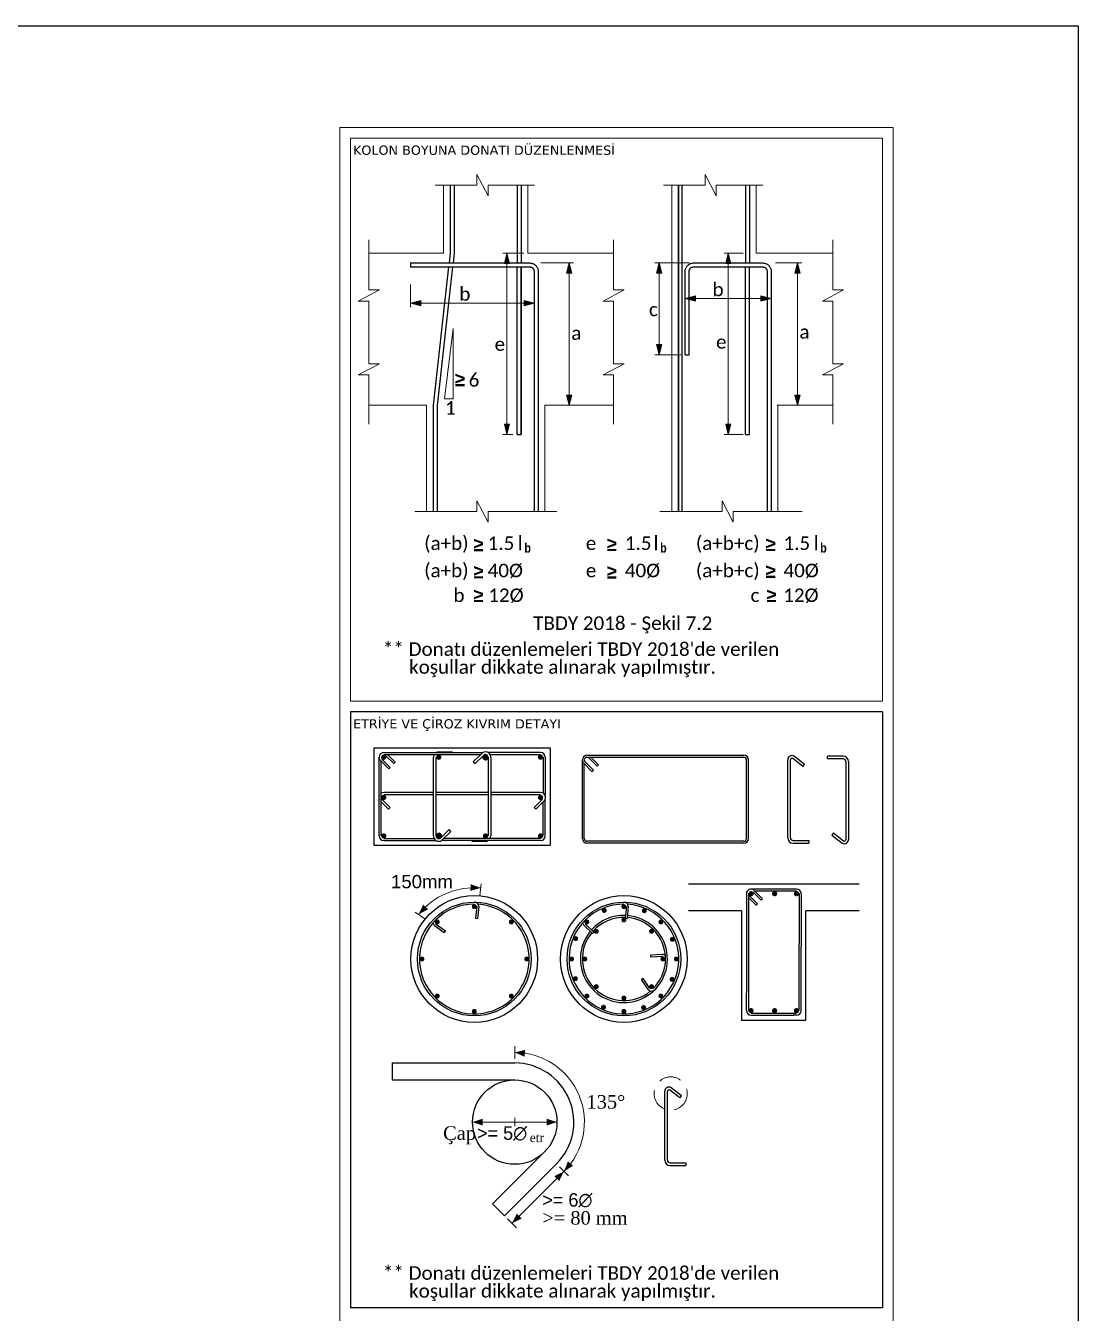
# Model space of a CAD drawing. Header units: millimetres. Extents: x 2232 to 85269, y -3593 to 5869.
# Drawn here: x 84676 to 85269, y 181 to 907 of the extents above; entities that cross this region are included whole.
import ezdxf

# ---------------------------------------------------------------- set-up
doc = ezdxf.new("R2010")
doc.units = ezdxf.units.MM
doc.linetypes.add('HIDDEN2', pattern=[18.75, 12.5, -6.25])
doc.layers.add('Kolon', color=7, linetype='Continuous')
doc.layers.add('Standart', color=7, linetype='Continuous')
doc.styles.add('abadi mt condensed lightbold_1_18', font='', dxfattribs={"height": 0.2})
doc.styles.add('arial_1_18', font='arial.ttf', dxfattribs={"height": 0.2})
doc.styles.add('calibri_1_18', font='calibri.ttf', dxfattribs={"height": 0.2})
doc.styles.add('mistral_1_18', font='MISTRAL.TTF', dxfattribs={"height": 0.2})
doc.styles.add('symbol_1_18', font='symbol.ttf', dxfattribs={"height": 0.2})
doc.styles.add('symbolbold_1_18', font='', dxfattribs={"height": 0.2})
doc.styles.add('times new roman_1_18', font='times.ttf', dxfattribs={"height": 0.2})
doc.styles.add('verdana_1_18', font='verdana.ttf', dxfattribs={"height": 0.2})
doc.styles.get('abadi mt condensed lightbold_1_18').set_extended_font_data('Abadi MT Condensed Light', bold=True)
doc.styles.get('symbolbold_1_18').set_extended_font_data('Symbol', bold=True)

msp = doc.modelspace()

# ---------------------------------------------------------------- hatches: boundary and pattern name
at = {"layer": 'Standart', "linetype": 'Continuous', "lineweight": 5}
for points in [[(84947.08, 778.31), (84945.59, 772.55), (84948.57, 772.55)], [(85071.9, 778.31), (85070.42, 772.55), (85073.39, 772.55)], [(84982.21, 772.84), (84980.72, 767.09), (84983.7, 767.09)], [(85032.89, 772.84), (85031.4, 767.09), (85034.38, 767.09)], [(85110.9, 772.84), (85109.41, 767.09), (85112.39, 767.09)], [(84892.73, 750.23), (84898.48, 751.72), (84898.48, 748.74)], [(84962.62, 750.23), (84956.86, 751.72), (84956.86, 748.74)], [(85047.55, 752.75), (85053.31, 754.24), (85053.31, 751.26)], [(85096.06, 752.75), (85090.31, 754.24), (85090.31, 751.26)], [(85032.89, 721.09), (85031.4, 726.84), (85034.38, 726.84)], [(84982.21, 692.59), (84980.72, 698.35), (84983.7, 698.35)], [(85110.9, 692.59), (85109.41, 698.35), (85112.39, 698.35)], [(84947.08, 676.22), (84945.59, 681.98), (84948.57, 681.98)], [(85071.9, 676.22), (85070.42, 681.98), (85073.39, 681.98)], [(84926.6, 422.61), (84926.77, 418.9), (84926.44, 418.8)], [(84926.6, 422.61), (84932.23, 420.47), (84926.77, 418.9)], [(84902.59, 408.45), (84897.29, 405.59), (84899.67, 410.75)], [(84902.59, 408.45), (84899.67, 410.75), (84899.81, 411.06)], [(84956.97, 325.34), (84951.44, 327.74), (84956.97, 329.06)], [(84956.97, 325.34), (84956.97, 329.06), (84957.3, 329.14)], [(84933.35, 286.55), (84927.63, 288.45), (84933.35, 290.35)], [(84969.54, 286.55), (84969.54, 290.35), (84975.25, 288.45)], [(84981.44, 262.03), (84979.22, 260.67), (84981.44, 266.27)], [(84981.44, 262.03), (84981.44, 266.27), (84984.35, 263.82)], [(84976.53, 255.28), (84973.83, 257.98), (84976.53, 259.32)], [(84976.53, 255.28), (84976.53, 259.32), (84979.22, 260.67)], [(84952.62, 232.72), (84949.93, 231.38), (84952.62, 236.76)], [(84952.62, 232.72), (84952.62, 236.76), (84955.32, 234.07)]]:
    msp.add_hatch(color=1, dxfattribs=at).paths.add_polyline_path(points)
at = {"layer": 'Standart', "linetype": 'Continuous', "lineweight": -3}
h = msp.add_hatch(color=159, dxfattribs=at)
edge = h.paths.add_edge_path(flags=0)
edge.add_arc((84877.56, 494.18), 1.49, 0, 360)
h = msp.add_hatch(color=159, dxfattribs=at)
edge = h.paths.add_edge_path(flags=0)
edge.add_arc((84908.66, 494.18), 1.49, 0, 360)
h = msp.add_hatch(color=159, dxfattribs=at)
edge = h.paths.add_edge_path(flags=0)
edge.add_arc((84934.91, 494.18), 1.49, 0, 360)
h = msp.add_hatch(color=159, dxfattribs=at)
edge = h.paths.add_edge_path(flags=0)
edge.add_arc((84966.02, 494.18), 1.49, 0, 360)
h = msp.add_hatch(color=159, dxfattribs=at)
edge = h.paths.add_edge_path(flags=0)
edge.add_arc((84877.56, 471.49), 1.49, 0, 360)
h = msp.add_hatch(color=159, dxfattribs=at)
edge = h.paths.add_edge_path(flags=0)
edge.add_arc((84966.02, 471.49), 1.49, 0, 360)
h = msp.add_hatch(color=159, dxfattribs=at)
edge = h.paths.add_edge_path(flags=0)
edge.add_arc((84877.56, 449.78), 1.49, 0, 360)
h = msp.add_hatch(color=159, dxfattribs=at)
edge = h.paths.add_edge_path(flags=0)
edge.add_arc((84908.66, 449.78), 1.49, 0, 360)
h = msp.add_hatch(color=159, dxfattribs=at)
edge = h.paths.add_edge_path(flags=0)
edge.add_arc((84934.91, 449.78), 1.49, 0, 360)
h = msp.add_hatch(color=159, dxfattribs=at)
edge = h.paths.add_edge_path(flags=0)
edge.add_arc((84966.02, 449.78), 1.49, 0, 360)
h = msp.add_hatch(color=159, dxfattribs=at)
edge = h.paths.add_edge_path(flags=0)
edge.add_arc((85084.69, 417.25), 1.49, 0, 360)
h = msp.add_hatch(color=159, dxfattribs=at)
edge = h.paths.add_edge_path(flags=0)
edge.add_arc((85098.01, 417.25), 1.49, 0, 360)
h = msp.add_hatch(color=159, dxfattribs=at)
edge = h.paths.add_edge_path(flags=0)
edge.add_arc((85110.34, 417.25), 1.49, 0, 360)
h = msp.add_hatch(color=159, dxfattribs=at)
edge = h.paths.add_edge_path(flags=0)
edge.add_arc((84928.65, 409.94), 1.41, 0, 360)
h = msp.add_hatch(color=159, dxfattribs=at)
edge = h.paths.add_edge_path(flags=0)
edge.add_arc((85001.91, 407.78), 1.41, 0, 360)
h = msp.add_hatch(color=159, dxfattribs=at)
edge = h.paths.add_edge_path(flags=0)
edge.add_arc((85013.01, 409.94), 1.41, 0, 360)
h = msp.add_hatch(color=159, dxfattribs=at)
edge = h.paths.add_edge_path(flags=0)
edge.add_arc((85024.51, 407.61), 1.41, 0, 360)
h = msp.add_hatch(color=159, dxfattribs=at)
edge = h.paths.add_edge_path(flags=0)
edge.add_arc((84907.77, 401.29), 1.41, 0, 360)
h = msp.add_hatch(color=159, dxfattribs=at)
edge = h.paths.add_edge_path(flags=0)
edge.add_arc((84949.54, 401.29), 1.41, 0, 360)
h = msp.add_hatch(color=159, dxfattribs=at)
edge = h.paths.add_edge_path(flags=0)
edge.add_arc((84992.13, 401.29), 1.41, 0, 360)
h = msp.add_hatch(color=159, dxfattribs=at)
edge = h.paths.add_edge_path(flags=0)
edge.add_arc((85013.01, 402.44), 1.41, 0, 360)
h = msp.add_hatch(color=159, dxfattribs=at)
edge = h.paths.add_edge_path(flags=0)
edge.add_arc((85033.89, 401.29), 1.41, 0, 360)
h = msp.add_hatch(color=159, dxfattribs=at)
edge = h.paths.add_edge_path(flags=0)
edge.add_arc((84985.81, 391.91), 1.41, 0, 360)
h = msp.add_hatch(color=159, dxfattribs=at)
edge = h.paths.add_edge_path(flags=0)
edge.add_arc((84997.43, 395.99), 1.41, 0, 360)
h = msp.add_hatch(color=159, dxfattribs=at)
edge = h.paths.add_edge_path(flags=0)
edge.add_arc((85028.58, 395.99), 1.41, 0, 360)
h = msp.add_hatch(color=159, dxfattribs=at)
edge = h.paths.add_edge_path(flags=0)
edge.add_arc((85040.37, 391.51), 1.41, 0, 360)
h = msp.add_hatch(color=159, dxfattribs=at)
edge = h.paths.add_edge_path(flags=0)
edge.add_arc((84899.12, 380.41), 1.41, 0, 360)
h = msp.add_hatch(color=159, dxfattribs=at)
edge = h.paths.add_edge_path(flags=0)
edge.add_arc((84958.19, 380.41), 1.41, 0, 360)
h = msp.add_hatch(color=159, dxfattribs=at)
edge = h.paths.add_edge_path(flags=0)
edge.add_arc((84983.48, 380.41), 1.41, 0, 360)
h = msp.add_hatch(color=159, dxfattribs=at)
edge = h.paths.add_edge_path(flags=0)
edge.add_arc((84990.98, 380.41), 1.41, 0, 360)
h = msp.add_hatch(color=159, dxfattribs=at)
edge = h.paths.add_edge_path(flags=0)
edge.add_arc((85035.04, 380.41), 1.41, 0, 360)
h = msp.add_hatch(color=159, dxfattribs=at)
edge = h.paths.add_edge_path(flags=0)
edge.add_arc((85042.54, 380.41), 1.41, 0, 360)
h = msp.add_hatch(color=159, dxfattribs=at)
edge = h.paths.add_edge_path(flags=0)
edge.add_arc((84985.64, 369.31), 1.41, 0, 360)
h = msp.add_hatch(color=159, dxfattribs=at)
edge = h.paths.add_edge_path(flags=0)
edge.add_arc((85040.21, 368.91), 1.41, 0, 360)
h = msp.add_hatch(color=159, dxfattribs=at)
edge = h.paths.add_edge_path(flags=0)
edge.add_arc((84997.43, 364.83), 1.41, 0, 360)
h = msp.add_hatch(color=159, dxfattribs=at)
edge = h.paths.add_edge_path(flags=0)
edge.add_arc((85028.58, 364.83), 1.41, 0, 360)
h = msp.add_hatch(color=159, dxfattribs=at)
edge = h.paths.add_edge_path(flags=0)
edge.add_arc((84907.77, 359.53), 1.41, 0, 360)
h = msp.add_hatch(color=159, dxfattribs=at)
edge = h.paths.add_edge_path(flags=0)
edge.add_arc((84949.54, 359.53), 1.41, 0, 360)
h = msp.add_hatch(color=159, dxfattribs=at)
edge = h.paths.add_edge_path(flags=0)
edge.add_arc((84992.13, 359.53), 1.41, 0, 360)
h = msp.add_hatch(color=159, dxfattribs=at)
edge = h.paths.add_edge_path(flags=0)
edge.add_arc((85013.01, 358.38), 1.41, 0, 360)
h = msp.add_hatch(color=159, dxfattribs=at)
edge = h.paths.add_edge_path(flags=0)
edge.add_arc((85033.89, 359.53), 1.41, 0, 360)
h = msp.add_hatch(color=159, dxfattribs=at)
edge = h.paths.add_edge_path(flags=0)
edge.add_arc((84928.65, 350.88), 1.41, 0, 360)
h = msp.add_hatch(color=159, dxfattribs=at)
edge = h.paths.add_edge_path(flags=0)
edge.add_arc((85001.51, 353.21), 1.41, 0, 360)
h = msp.add_hatch(color=159, dxfattribs=at)
edge = h.paths.add_edge_path(flags=0)
edge.add_arc((85013.01, 350.88), 1.41, 0, 360)
h = msp.add_hatch(color=159, dxfattribs=at)
edge = h.paths.add_edge_path(flags=0)
edge.add_arc((85024.11, 353.04), 1.41, 0, 360)
h = msp.add_hatch(color=159, dxfattribs=at)
edge = h.paths.add_edge_path(flags=0)
edge.add_arc((85084.69, 351.28), 1.49, 0, 360)
h = msp.add_hatch(color=159, dxfattribs=at)
edge = h.paths.add_edge_path(flags=0)
edge.add_arc((85098.01, 351.28), 1.49, 0, 360)
h = msp.add_hatch(color=159, dxfattribs=at)
edge = h.paths.add_edge_path(flags=0)
edge.add_arc((85110.34, 351.28), 1.49, 0, 360)

# ---------------------------------------------------------------- linework, layer by layer
for p, q in [((3332.36, 906.6), (85269.24, 906.6)), ((85269.24, 906.6), (85269.24, -3593.4))]:
    msp.add_line(p, q)
at = {"layer": 'Kolon', "color": 33, "linetype": 'Continuous', "lineweight": -3}
for centre in [(84928.65, 380.41), (85013.01, 380.41)]:
    msp.add_circle(centre, 35.72, dxfattribs=at)
at = {"layer": 'Kolon', "color": 1, "linetype": 'Continuous', "lineweight": 5}
msp.add_arc((84928.65, 380.41), 40.22, 84.89485, 141.24714, dxfattribs=at)
at = {"layer": 'Standart', "color": 250, "linetype": 'Continuous', "lineweight": 5}
for points in [[(85164.8, 849.19), (84852.8, 849.19)], [(84852.8, 849.19), (84852.8, -1192.84)], [(84858.8, 843.19), (84858.8, 525.76)], [(85158.8, 843.19), (84858.8, 843.19)], [(85158.8, 843.19), (85158.8, 525.76)], [(85164.8, -1192.84), (85164.8, 849.19)], [(85158.8, 525.76), (84858.8, 525.76)]]:
    msp.add_lwpolyline(points, dxfattribs=at)
at = {"layer": 'Standart', "color": 1, "linetype": 'Continuous', "lineweight": 5}
for points in [[(84930.14, 816.66), (84930.14, 822.66)], [(84930.14, 822.66), (84936.39, 810.66)], [(85058.83, 816.66), (85058.83, 822.66)], [(85058.83, 822.66), (85065.08, 810.66)], [(84906.58, 816.66), (84930.14, 816.66)], [(84936.39, 810.66), (84936.39, 816.66)], [(84936.39, 816.66), (84962.65, 816.66)], [(85035.27, 816.66), (85058.83, 816.66)], [(85065.08, 810.66), (85065.08, 816.66)], [(85065.08, 816.66), (85091.35, 816.66)], [(84869.13, 757.61), (84869.13, 785.89)], [(85007.23, 757.61), (85007.23, 785.89)], [(85130.92, 757.61), (85130.92, 785.89)], [(84956.51, 778.31), (84944.7, 778.31)], [(84947.08, 778.31), (84945.59, 772.55)], [(84947.08, 676.22), (84947.08, 778.31)], [(84947.08, 778.31), (84948.57, 772.55)], [(85080.29, 778.31), (85069.52, 778.31)], [(85071.9, 778.31), (85070.42, 772.55)], [(85071.9, 676.22), (85071.9, 778.31)], [(85071.9, 778.31), (85073.39, 772.55)], [(84945.59, 772.55), (84948.57, 772.55)], [(84966.23, 772.84), (84984.59, 772.84)], [(84982.21, 772.84), (84980.72, 767.09)], [(84982.21, 772.84), (84982.21, 692.59)], [(84982.21, 772.84), (84983.7, 767.09)], [(85049.94, 772.84), (85030.51, 772.84)], [(85032.89, 772.84), (85031.4, 767.09)], [(85032.89, 721.09), (85032.89, 772.84)], [(85032.89, 772.84), (85034.38, 767.09)], [(85070.42, 772.55), (85073.39, 772.55)], [(85098.45, 772.84), (85113.28, 772.84)], [(85110.9, 772.84), (85109.41, 767.09)], [(85110.9, 772.84), (85110.9, 692.59)], [(85110.9, 772.84), (85112.39, 767.09)], [(84964.66, 765.7), (84964.66, 747.85)], [(84980.72, 767.09), (84983.7, 767.09)], [(85031.4, 767.09), (85034.38, 767.09)], [(85047.55, 765.7), (85047.55, 750.37)], [(85096.06, 765.7), (85096.06, 750.37)], [(85109.41, 767.09), (85112.39, 767.09)], [(84863.13, 751.36), (84875.13, 757.61)], [(84875.13, 757.61), (84869.13, 757.61)], [(84892.73, 760.62), (84892.73, 747.85)], [(85001.23, 751.36), (85013.23, 757.61)], [(85013.23, 757.61), (85007.23, 757.61)], [(85124.92, 751.36), (85136.92, 757.61)], [(85136.92, 757.61), (85130.92, 757.61)], [(84869.13, 751.36), (84863.13, 751.36)], [(84869.13, 715.95), (84869.13, 751.36)], [(84892.73, 750.23), (84898.48, 751.72)], [(84892.73, 750.23), (84962.62, 750.23)], [(84892.73, 750.23), (84898.48, 748.74)], [(84898.48, 751.72), (84898.48, 748.74)], [(84962.62, 750.23), (84956.86, 751.72)], [(84956.86, 751.72), (84956.86, 748.74)], [(84962.62, 750.23), (84956.86, 748.74)], [(85007.23, 751.36), (85001.23, 751.36)], [(85007.23, 715.95), (85007.23, 751.36)], [(85047.55, 752.75), (85053.31, 754.24)], [(85047.55, 752.75), (85096.06, 752.75)], [(85047.55, 752.75), (85053.31, 751.26)], [(85053.31, 754.24), (85053.31, 751.26)], [(85096.06, 752.75), (85090.31, 754.24)], [(85090.31, 754.24), (85090.31, 751.26)], [(85096.06, 752.75), (85090.31, 751.26)], [(85130.92, 751.36), (85124.92, 751.36)], [(85130.92, 715.95), (85130.92, 751.36)], [(85032.89, 721.09), (85031.4, 726.84)], [(85031.4, 726.84), (85034.38, 726.84)], [(85032.89, 721.09), (85034.38, 726.84)], [(85045.17, 721.09), (85030.51, 721.09)], [(84863.13, 709.7), (84875.13, 715.95)], [(84875.13, 715.95), (84869.13, 715.95)], [(85001.23, 709.7), (85013.23, 715.95)], [(85013.23, 715.95), (85007.23, 715.95)], [(85124.92, 709.7), (85136.92, 715.95)], [(85136.92, 715.95), (85130.92, 715.95)], [(84869.13, 709.7), (84863.13, 709.7)], [(84869.13, 681.96), (84869.13, 709.7)], [(85007.23, 709.7), (85001.23, 709.7)], [(85007.23, 681.96), (85007.23, 709.7)], [(85130.92, 709.7), (85124.92, 709.7)], [(85130.92, 681.96), (85130.92, 709.7)], [(84982.21, 692.59), (84980.72, 698.35)], [(84980.72, 698.35), (84983.7, 698.35)], [(84982.21, 692.59), (84983.7, 698.35)], [(85110.9, 692.59), (85109.41, 698.35)], [(85109.41, 698.35), (85112.39, 698.35)], [(85110.9, 692.59), (85112.39, 698.35)], [(84970.79, 692.59), (84984.59, 692.59)], [(85099.49, 692.59), (85113.28, 692.59)], [(84950.37, 676.22), (84944.7, 676.22)], [(84947.08, 676.22), (84945.59, 681.98)], [(84945.59, 681.98), (84948.57, 681.98)], [(84947.08, 676.22), (84948.57, 681.98)], [(85080.29, 676.22), (85069.52, 676.22)], [(85071.9, 676.22), (85070.42, 681.98)], [(85070.42, 681.98), (85073.39, 681.98)], [(85071.9, 676.22), (85073.39, 681.98)], [(84895.14, 632.78), (84930.14, 632.78)], [(84930.14, 632.78), (84930.14, 638.78)], [(84930.14, 638.78), (84936.39, 626.78)], [(84936.39, 626.78), (84936.39, 632.78)], [(84936.39, 632.78), (84975.27, 632.78)], [(84968.41, 632.78), (84964.66, 632.78)], [(85033.36, 632.78), (85068.36, 632.78)], [(85068.36, 632.78), (85068.36, 638.78)], [(85068.36, 638.78), (85074.61, 626.78)], [(85074.61, 626.78), (85074.61, 632.78)], [(85074.61, 632.78), (85113.49, 632.78)], [(85099.81, 632.78), (85096.06, 632.78)], [(84932.48, 422.78), (84931.76, 416.07)], [(84895.24, 406.88), (84900.75, 402.97)], [(84951.44, 324.16), (84951.44, 331.31)], [(84951.44, 290.83), (84951.44, 286.07)], [(84927.63, 288.45), (84975.25, 288.45)], [(84976.7, 263.2), (84981.75, 258.15)], [(84979.22, 260.67), (84949.93, 231.38)], [(84947.4, 233.9), (84952.45, 228.85)]]:
    msp.add_lwpolyline(points, dxfattribs=at)
at = {"layer": 'Standart', "color": 5, "linetype": 'Continuous', "lineweight": 5}
for points in [[(84911.27, 816.66), (84911.27, 778.31)], [(84958.89, 816.66), (84958.89, 778.31)], [(85039.97, 816.66), (85039.97, 632.78)], [(85087.58, 816.66), (85087.58, 778.31)], [(84911.27, 778.31), (84869.13, 778.31)], [(84958.89, 778.31), (85007.23, 778.31)], [(85087.58, 778.31), (85130.92, 778.31)], [(84911.76, 696.19), (84916.81, 735.82)], [(84916.81, 735.82), (84916.81, 696.19)], [(84901.75, 692.59), (84869.13, 692.59)], [(84901.75, 692.59), (84901.75, 632.78)], [(84916.81, 696.19), (84911.76, 696.19)], [(84968.41, 692.59), (84968.41, 632.78)], [(84968.41, 692.59), (85007.23, 692.59)], [(85099.81, 692.59), (85099.81, 632.78)], [(85099.81, 692.59), (85130.92, 692.59)]]:
    msp.add_lwpolyline(points, dxfattribs=at)
at = {"layer": 'Standart', "color": 159, "linetype": 'Continuous', "lineweight": -3}
for points in [[(84915.02, 816.66), (84915.02, 778.31)], [(84917.27, 816.66), (84917.27, 778.18)], [(84952.89, 816.66), (84952.89, 772.84)], [(84955.14, 816.66), (84955.14, 772.84)], [(84955.14, 816.66), (84955.14, 772.84)], [(85043.71, 632.78), (85043.71, 816.66)], [(85043.71, 816.66), (85043.71, 632.78)], [(85045.96, 632.78), (85045.96, 816.66)], [(85081.59, 816.66), (85081.59, 772.84)], [(85083.84, 816.66), (85083.84, 772.84)], [(84915.02, 778.31), (84914.41, 772.84)], [(84917.27, 778.18), (84916.67, 772.84)], [(84892.73, 772.84), (84959.9, 772.84)], [(84892.73, 770.59), (84959.9, 770.59)], [(84914.16, 770.59), (84905.49, 692.59)], [(84916.42, 770.59), (84907.74, 692.47)], [(84952.89, 676.22), (84952.89, 770.59)], [(84955.14, 676.22), (84955.14, 770.59)], [(84955.14, 770.59), (84955.14, 676.22)], [(84959.9, 772.84), (84960.27, 772.83)], [(84959.9, 770.59), (84960.1, 770.59)], [(84960.1, 770.59), (84960.29, 770.56)], [(84960.27, 772.83), (84960.65, 772.79)], [(84960.29, 770.56), (84960.49, 770.52)], [(84960.49, 770.52), (84960.68, 770.47)], [(84960.65, 772.79), (84961.01, 772.71)], [(84960.68, 770.47), (84960.86, 770.4)], [(84960.86, 770.4), (84961.04, 770.32)], [(84961.01, 772.71), (84961.37, 772.61)], [(84961.04, 770.32), (84961.21, 770.22)], [(84961.21, 770.22), (84961.38, 770.11)], [(84961.37, 772.61), (84961.72, 772.48)], [(84961.38, 770.11), (84961.53, 769.99)], [(84961.53, 769.99), (84961.68, 769.86)], [(84961.68, 769.86), (84961.81, 769.71)], [(84961.72, 772.48), (84962.06, 772.33)], [(84961.81, 769.71), (84961.93, 769.56)], [(84961.93, 769.56), (84962.04, 769.39)], [(84962.06, 772.33), (84962.39, 772.14)], [(84962.39, 772.14), (84962.7, 771.93)], [(84962.7, 771.93), (84962.99, 771.7)], [(84962.99, 771.7), (84963.27, 771.45)], [(84963.27, 771.45), (84963.52, 771.18)], [(84963.52, 771.18), (84963.75, 770.88)], [(84963.75, 770.88), (84963.96, 770.57)], [(84963.96, 770.57), (84964.14, 770.24)], [(84964.14, 770.24), (84964.3, 769.9)], [(84964.3, 769.9), (84964.43, 769.55)], [(84964.43, 769.55), (84964.53, 769.19)], [(85047.69, 769.19), (85047.79, 769.55)], [(85047.79, 769.55), (85047.92, 769.9)], [(85047.92, 769.9), (85048.07, 770.24)], [(85048.07, 770.24), (85048.26, 770.57)], [(85048.26, 770.57), (85048.46, 770.88)], [(85048.46, 770.88), (85048.7, 771.18)], [(85048.7, 771.18), (85048.95, 771.45)], [(85048.95, 771.45), (85049.22, 771.7)], [(85049.22, 771.7), (85049.52, 771.93)], [(85049.52, 771.93), (85049.83, 772.14)], [(85049.83, 772.14), (85050.15, 772.33)], [(85050.15, 772.33), (85050.49, 772.48)], [(85050.17, 769.39), (85050.28, 769.56)], [(85050.28, 769.56), (85050.41, 769.71)], [(85050.41, 769.71), (85050.54, 769.86)], [(85050.49, 772.48), (85050.84, 772.61)], [(85050.54, 769.86), (85050.68, 769.99)], [(85050.68, 769.99), (85050.84, 770.11)], [(85050.84, 772.61), (85051.2, 772.71)], [(85050.84, 770.11), (85051, 770.22)], [(85051, 770.22), (85051.18, 770.32)], [(85051.18, 770.32), (85051.36, 770.4)], [(85051.2, 772.71), (85051.57, 772.79)], [(85051.36, 770.4), (85051.54, 770.47)], [(85051.54, 770.47), (85051.73, 770.52)], [(85051.57, 772.79), (85051.94, 772.83)], [(85051.73, 770.52), (85051.92, 770.56)], [(85051.92, 770.56), (85052.12, 770.59)], [(85051.94, 772.83), (85052.32, 772.84)], [(85052.12, 770.59), (85052.32, 770.59)], [(85052.32, 772.84), (85091.3, 772.84)], [(85052.32, 770.59), (85091.3, 770.59)], [(85081.59, 676.22), (85081.59, 770.59)], [(85083.84, 676.22), (85083.84, 770.59)], [(85091.3, 772.84), (85091.67, 772.83)], [(85091.3, 770.59), (85091.5, 770.59)], [(85091.5, 770.59), (85091.69, 770.56)], [(85091.67, 772.83), (85092.05, 772.79)], [(85091.69, 770.56), (85091.89, 770.52)], [(85091.89, 770.52), (85092.08, 770.47)], [(85092.05, 772.79), (85092.41, 772.71)], [(85092.08, 770.47), (85092.26, 770.4)], [(85092.26, 770.4), (85092.44, 770.32)], [(85092.41, 772.71), (85092.77, 772.61)], [(85092.44, 770.32), (85092.61, 770.22)], [(85092.61, 770.22), (85092.78, 770.11)], [(85092.77, 772.61), (85093.12, 772.48)], [(85092.78, 770.11), (85092.93, 769.99)], [(85092.93, 769.99), (85093.08, 769.86)], [(85093.08, 769.86), (85093.21, 769.71)], [(85093.12, 772.48), (85093.46, 772.33)], [(85093.21, 769.71), (85093.33, 769.56)], [(85093.33, 769.56), (85093.44, 769.39)], [(85093.46, 772.33), (85093.79, 772.14)], [(85093.79, 772.14), (85094.1, 771.93)], [(85094.1, 771.93), (85094.39, 771.7)], [(85094.39, 771.7), (85094.67, 771.45)], [(85094.67, 771.45), (85094.92, 771.18)], [(85094.92, 771.18), (85095.15, 770.88)], [(85095.15, 770.88), (85095.36, 770.57)], [(85095.36, 770.57), (85095.54, 770.24)], [(85095.54, 770.24), (85095.7, 769.9)], [(85095.7, 769.9), (85095.83, 769.55)], [(85095.83, 769.55), (85095.93, 769.19)], [(84962.04, 769.39), (84962.14, 769.22)], [(84962.14, 769.22), (84962.22, 769.04)], [(84962.22, 769.04), (84962.29, 768.86)], [(84962.29, 768.86), (84962.34, 768.67)], [(84962.34, 768.67), (84962.38, 768.48)], [(84962.38, 768.48), (84962.41, 768.28)], [(84962.41, 768.28), (84962.41, 768.08)], [(84962.41, 768.08), (84962.41, 632.78)], [(84964.53, 769.19), (84964.6, 768.83)], [(84964.6, 768.83), (84964.65, 768.46)], [(84964.65, 768.46), (84964.66, 768.08)], [(84964.66, 768.08), (84964.66, 632.78)], [(85047.55, 768.08), (85047.57, 768.46)], [(85047.55, 721.09), (85047.55, 768.08)], [(85047.57, 768.46), (85047.61, 768.83)], [(85047.61, 768.83), (85047.69, 769.19)], [(85049.8, 768.08), (85049.81, 768.28)], [(85049.8, 721.09), (85049.8, 768.08)], [(85049.81, 768.28), (85049.84, 768.48)], [(85049.84, 768.48), (85049.87, 768.67)], [(85049.87, 768.67), (85049.93, 768.86)], [(85049.93, 768.86), (85050, 769.04)], [(85050, 769.04), (85050.08, 769.22)], [(85050.08, 769.22), (85050.17, 769.39)], [(85093.44, 769.39), (85093.54, 769.22)], [(85093.54, 769.22), (85093.62, 769.04)], [(85093.62, 769.04), (85093.69, 768.86)], [(85093.69, 768.86), (85093.74, 768.67)], [(85093.74, 768.67), (85093.78, 768.48)], [(85093.78, 768.48), (85093.81, 768.28)], [(85093.81, 768.28), (85093.81, 768.08)], [(85093.81, 768.08), (85093.81, 632.78)], [(85095.93, 769.19), (85096, 768.83)], [(85096, 768.83), (85096.05, 768.46)], [(85096.05, 768.46), (85096.06, 768.08)], [(85096.06, 768.08), (85096.06, 632.78)], [(84905.49, 692.59), (84905.49, 632.78)], [(84907.74, 692.47), (84907.74, 632.78)], [(84874.97, 449.78), (84874.97, 494.18)], [(84877.56, 496.77), (84933.42, 496.77)], [(84877.56, 495.67), (84932.21, 495.67)], [(84883.28, 490.56), (84878.61, 495.23)], [(84884.06, 491.34), (84879.73, 495.67)], [(84905.63, 449.78), (84905.63, 494.18)], [(84907.18, 449.78), (84907.18, 494.18)], [(84908.66, 497.21), (84916.1, 497.21)], [(84916.1, 497.21), (84916.1, 496.77)], [(84928.1, 491.65), (84932.7, 496.14)], [(84929.19, 490.56), (84933.86, 495.23)], [(84936.4, 494.18), (84936.4, 449.78)], [(84966.02, 496.77), (84936.49, 496.77)], [(84937.55, 495.67), (84966.02, 495.67)], [(84937.94, 494.18), (84937.94, 449.78)], [(84967.51, 494.18), (84967.51, 473.87)], [(84968.61, 494.18), (84968.61, 472.58)], [(84992.18, 495.28), (85080.64, 495.28)], [(84992.18, 494.18), (85080.64, 494.18)], [(84992.79, 494.18), (84997.9, 489.07)], [(84998.68, 489.85), (84994.35, 494.18)], [(84880.4, 487.68), (84875.72, 492.35)], [(84876.07, 449.78), (84876.07, 492.01)], [(84881.18, 488.46), (84876.5, 493.13)], [(84880.4, 487.68), (84881.18, 488.46)], [(84884.06, 491.34), (84883.28, 490.56)], [(84928.1, 491.65), (84929.19, 490.56)], [(84989.59, 448.3), (84989.59, 492.69)], [(84995.02, 486.19), (84990.35, 490.86)], [(84990.69, 448.3), (84990.69, 490.52)], [(84995.8, 486.97), (84991.13, 491.64)], [(84995.02, 486.19), (84995.8, 486.97)], [(84998.68, 489.85), (84997.9, 489.07)], [(85082.13, 448.3), (85082.13, 492.69)], [(85083.23, 448.3), (85083.23, 492.69)], [(84905.63, 474.3), (84877.56, 474.3)], [(84905.63, 472.97), (84877.56, 472.97)], [(84936.49, 474.3), (84907.18, 474.3)], [(84936.49, 472.97), (84907.18, 472.97)], [(84966.02, 474.3), (84938.03, 474.3)], [(84966.04, 472.97), (84938.03, 472.97)], [(84880.24, 464.83), (84876.07, 469)], [(84881.18, 465.76), (84876.5, 470.44)], [(84880.24, 464.83), (84881.18, 465.76)], [(84962.4, 465.76), (84967.07, 470.44)], [(84963.33, 464.83), (84962.4, 465.76)], [(84963.33, 464.83), (84968.04, 469.54)], [(84967.51, 449.78), (84967.51, 469)], [(84968.61, 449.78), (84968.61, 470.4)], [(84914.39, 453.41), (84909.72, 448.73)], [(84915.48, 452.32), (84910.24, 447.2)], [(84915.48, 452.32), (84914.39, 453.41)], [(84877.56, 448.3), (84906.02, 448.3)], [(84877.56, 447.2), (84907.09, 447.2)], [(84966.02, 447.2), (84910.24, 447.2)], [(84966.02, 448.3), (84911.37, 448.3)], [(84927.48, 446.75), (84927.48, 447.2)], [(84934.91, 446.75), (84927.48, 446.75)], [(85080.64, 446.81), (84992.18, 446.81)], [(85080.64, 445.71), (84992.18, 445.71)], [(85082.1, 417.25), (85082.1, 361.39)], [(85083.21, 417.25), (85083.21, 362.59)], [(85087.54, 410.74), (85083.21, 415.08)], [(85088.31, 411.52), (85083.64, 416.2)], [(85110.34, 419.84), (85084.69, 419.84)], [(85090.42, 413.63), (85085.74, 418.3)], [(85091.2, 414.41), (85086.52, 419.08)], [(85110.34, 418.74), (85086.87, 418.74)], [(85091.2, 414.41), (85090.42, 413.63)], [(85111.83, 417.25), (85111.83, 388.78)], [(85112.93, 417.25), (85112.93, 387.72)], [(84930.03, 410.08), (84929.32, 403.37)], [(84931.15, 409.96), (84930.43, 403.25)], [(85014.39, 410.08), (85013.67, 403.37)], [(85015.51, 409.96), (85014.79, 403.25)], [(85087.54, 410.74), (85088.31, 411.52)], [(84906.19, 399.33), (84911.7, 395.43)], [(84906.84, 400.25), (84912.35, 396.35)], [(84929.32, 403.37), (84930.43, 403.25)], [(84990.54, 399.33), (84995.32, 394.81)], [(84991.19, 400.25), (84996.09, 395.63)], [(85013.67, 403.37), (85014.79, 403.25)], [(84912.35, 396.35), (84911.7, 395.43)], [(84996.09, 395.63), (84995.32, 394.81)], [(85111.83, 351.28), (85111.83, 388.78)], [(85112.93, 351.28), (85112.93, 387.72)], [(85034.71, 382.91), (85028.14, 382.56)], [(85028.21, 381.44), (85028.14, 382.56)], [(85034.93, 381.8), (85028.21, 381.44)], [(85023.82, 369.41), (85022.9, 368.78)], [(85026.7, 363.2), (85022.9, 368.78)], [(85027.63, 363.83), (85023.82, 369.41)], [(85082.1, 351.28), (85082.1, 361.39)], [(85083.21, 362.59), (85083.21, 351.28)], [(85084.69, 349.8), (85110.04, 349.8)], [(85084.69, 348.7), (85108.75, 348.7)], [(85110.34, 348.7), (85108.48, 348.7)], [(85110.34, 349.8), (85109.87, 349.8)], [(84882.4, 321.78), (84951.44, 321.78)], [(84882.4, 312.26), (84951.44, 312.26)], [(85036.03, 266.98), (85036.03, 305.78)], [(85037.53, 266.98), (85037.53, 305.78)], [(85044.48, 302.07), (85038.66, 306.68)], [(85045.41, 303.24), (85039.59, 307.85)], [(85044.48, 302.07), (85045.41, 303.24)], [(84938.98, 242.32), (84968.28, 271.61)], [(84945.72, 235.59), (84975.01, 264.88)], [(85039.03, 265.48), (85047.94, 265.48)], [(85039.03, 263.98), (85047.94, 263.98)], [(85047.94, 265.48), (85047.94, 263.98)], [(84938.98, 242.32), (84945.72, 235.59)]]:
    msp.add_lwpolyline(points, dxfattribs=at)
at = {"layer": 'Standart', "color": 8, "linetype": 'Continuous', "lineweight": -3}
for points in [[(84892.73, 772.84), (84892.73, 770.59)], [(85047.55, 721.09), (85049.8, 721.09)], [(84952.89, 676.22), (84955.14, 676.22)], [(85081.59, 676.22), (85083.84, 676.22)], [(85114.79, 490.16), (85108.97, 494.77)], [(85127.78, 493.25), (85127.78, 494.75)], [(85136.68, 494.75), (85127.78, 494.75)], [(85105.41, 448.71), (85105.41, 492.69)], [(85106.91, 448.71), (85106.91, 492.69)], [(85113.85, 488.98), (85108.04, 493.59)], [(85113.85, 488.98), (85114.79, 490.16)], [(85136.68, 493.25), (85127.78, 493.25)], [(85138.18, 491.75), (85138.18, 447.77)], [(85139.68, 491.75), (85139.68, 447.77)], [(85131.24, 451.48), (85130.31, 450.3)], [(85130.31, 450.3), (85136.13, 445.7)], [(85131.24, 451.48), (85137.06, 446.87)], [(85108.41, 447.21), (85117.32, 447.21)], [(85108.41, 445.71), (85117.32, 445.71)], [(85117.32, 447.21), (85117.32, 445.71)], [(84882.4, 321.78), (84882.4, 312.26)]]:
    msp.add_lwpolyline(points, dxfattribs=at)
at = {"layer": 'Standart', "color": 254, "linetype": 'Continuous', "lineweight": -3}
for points in [[(84858.8, 519.76), (84858.8, 183.68)], [(85158.8, 519.76), (84858.8, 519.76)], [(85158.8, 519.76), (85158.8, 183.68)], [(85158.8, 183.68), (84858.8, 183.68)]]:
    msp.add_lwpolyline(points, dxfattribs=at)
at = {"layer": 'Standart', "color": 33, "linetype": 'Continuous', "lineweight": -3}
for points in [[(84872.21, 444.44), (84872.21, 499.53)], [(84872.21, 499.53), (84971.36, 499.53)], [(84971.36, 499.53), (84971.36, 444.44)], [(84971.36, 444.44), (84872.21, 444.44)], [(85079.35, 422.59), (85049.35, 422.59)], [(85145.68, 422.59), (85079.35, 422.59)], [(85079.35, 407.59), (85049.35, 407.59)], [(85079.35, 407.59), (85079.35, 345.94)], [(85115.68, 345.94), (85115.68, 407.59)], [(85145.68, 407.59), (85115.68, 407.59)], [(85079.35, 345.94), (85115.68, 345.94)]]:
    msp.add_lwpolyline(points, dxfattribs=at)
at = {"layer": 'Standart', "color": 159, "linetype": 'Continuous', "lineweight": -3}
for centre, radius in [((84928.65, 380.41), 32.06), ((85013.01, 380.41), 32.06), ((84951.44, 288.45), 23.81)]:
    msp.add_circle(centre, radius, dxfattribs=at)
at = {"layer": 'Standart', "color": 1, "linetype": 'HIDDEN2', "lineweight": 5}
msp.add_circle((85039.4, 304.58), 9.37, dxfattribs=at)
at = {"layer": 'Standart', "color": 159, "linetype": 'Continuous', "lineweight": -3}
for centre, radius, start, end in [((84877.56, 494.18), 2.59, 90, 225), ((84908.66, 494.18), 3.03, 150.59965, 180), ((84908.66, 494.18), 3.03, 90, 121.29045), ((84934.98, 494.25), 2.97, 358.76809, 140.28461), ((84934.91, 494.18), 1.49, 135, 0), ((84934.91, 494.18), 1.49, 0, 135), ((84966.02, 494.18), 2.59, 0, 90), ((84992.18, 492.69), 2.59, 90, 225), ((84992.18, 492.69), 1.49, 90, 225), ((85080.64, 492.69), 2.59, 0, 90), ((85080.64, 492.69), 1.49, 0, 90), ((84877.56, 471.49), 2.81, 157.15649, 202.84351), ((84877.56, 471.49), 2.81, 90, 121.96572), ((84966.02, 471.49), 2.81, 58.03428, 90), ((84966.02, 471.49), 2.81, 316.04088, 58.02663), ((84908.66, 449.78), 1.49, 315, 180), ((84877.56, 449.78), 2.59, 180, 270), ((84908.66, 449.78), 3.03, 180, 209.40035), ((84908.66, 449.78), 3.03, 209.40035, 301.29045), ((84908.66, 449.78), 1.49, 180, 315), ((84934.91, 449.78), 3.03, 270, 301.29045), ((84934.91, 449.78), 3.03, 330.59965, 0), ((84966.02, 449.78), 2.59, 270, 360), ((84992.18, 448.3), 2.59, 180, 270), ((84992.18, 448.3), 1.49, 180, 270), ((85080.64, 448.3), 2.59, 270, 360), ((85080.64, 448.3), 1.49, 270, 0), ((85084.69, 417.25), 2.59, 45, 180), ((85110.34, 417.25), 2.59, 360, 90), ((84928.65, 380.41), 30.94, 90, 86.09583), ((84928.6, 409.92), 2.56, 1.0431, 88.68285), ((85013.01, 380.41), 30.94, 90, 86.09583), ((85012.95, 409.92), 2.56, 1.0431, 88.68285), ((84907.78, 401.14), 2.41, 187.79926, 228.76072), ((85013.01, 380.41), 24.56, 140.53804, 85.43155), ((84992.13, 401.14), 2.41, 187.79926, 228.76072), ((85013.01, 380.41), 24.56, 88.05923, 137.92283), ((85013.01, 380.41), 23.44, 88.2587, 137.98316), ((85013.01, 380.41), 23.44, 315, 85.50453), ((85013.01, 380.41), 23.44, 140.72756, 309.80926), ((85034.93, 380.51), 2.41, 54.19411, 95.15557), ((85028.61, 364.89), 2.56, 221.39664, 309.03639), ((85084.69, 351.28), 2.59, 180, 270), ((85110.34, 351.28), 2.59, 270, 360), ((84951.44, 288.45), 33.33, 315, 90), ((85038.42, 305.78), 2.38, 60.40531, 180), ((85038.42, 305.78), 0.881, 60.40531, 180), ((85039.03, 266.98), 3, 180, 270), ((85039.03, 266.98), 1.5, 180, 270)]:
    msp.add_arc(centre, radius, start, end, dxfattribs=at)
at = {"layer": 'Standart', "color": 8, "linetype": 'Continuous', "lineweight": -3}
for centre, radius, start, end in [((85107.79, 492.69), 2.38, 60.40531, 180), ((85136.68, 491.75), 3, 0, 90), ((85107.79, 492.69), 0.881, 60.40531, 180), ((85136.68, 491.75), 1.5, 0, 90), ((85108.41, 448.71), 3, 180, 270), ((85108.41, 448.71), 1.5, 180, 270), ((85137.3, 447.77), 2.38, 240.40531, 0), ((85137.3, 447.77), 0.881, 240.40531, 0)]:
    msp.add_arc(centre, radius, start, end, dxfattribs=at)
at = {"layer": 'Standart', "color": 1, "linetype": 'Continuous', "lineweight": 5}
msp.add_arc((84951.44, 288.45), 39.29, 315, 90, dxfattribs=at)

# ---------------------------------------------------------------- texts
at = {"layer": 'Standart', "color": 1, "linetype": 'Continuous', "lineweight": 5, "style": 'verdana_1_18'}
msp.add_text('KOLON BOYUNA DONATI DÜZENLENMESİ', height=5.2381, dxfattribs=at).set_placement((84860.25, 833.82))
at = {"layer": 'Standart', "color": 254, "linetype": 'Continuous', "lineweight": 5}
for s, height, style, p in [('b', 7.62, 'calibri_1_18', (85063, 754.11)), ('b', 7.62, 'calibri_1_18', (84920.21, 751.59)), ('c', 7.62, 'calibri_1_18', (85027.12, 742.85)), ('a', 7.62, 'calibri_1_18', (84983.33, 729.54)), ('a', 7.62, 'calibri_1_18', (85111.98, 730.21)), ('e', 7.62, 'calibri_1_18', (84940.11, 723.29)), ('e', 7.62, 'calibri_1_18', (85064.98, 724.53)), ('³', 7.62, 'symbolbold_1_18', (84917.78, 703.35)), (' 6', 7.619, 'calibri_1_18', (84922.8, 703.13)), ('1', 7.62, 'calibri_1_18', (84912.14, 687.32)), ('(a+b)    1.5', 7.619, 'calibri_1_18', (84900.39, 611.03)), ('³', 7.62, 'symbolbold_1_18', (84928.19, 610.32)), ('e      1.5 ', 7.619, 'calibri_1_18', (84991.52, 611.03)), ('³', 7.62, 'symbolbold_1_18', (85003.41, 610.43)), ('(a+b+c)     1.5 ', 7.619, 'calibri_1_18', (85053.6, 611.03)), ('³', 7.62, 'symbolbold_1_18', (85092.99, 610.43)), ('(a+b)    40Ø', 7.619, 'calibri_1_18', (84900.39, 595.66)), ('e      40Ø', 7.619, 'calibri_1_18', (84991.52, 595.66)), ('(a+b+c)     40Ø', 7.619, 'calibri_1_18', (85053.6, 595.66)), ('³', 7.62, 'symbolbold_1_18', (84928.19, 594.99)), ('³', 7.62, 'symbolbold_1_18', (85003.41, 594.9)), ('³', 7.62, 'symbolbold_1_18', (85092.99, 595.3)), ('b     12Ø', 7.619, 'calibri_1_18', (84916.89, 581.69)), ('³', 7.62, 'symbolbold_1_18', (84928.19, 581.63)), ('c     12Ø', 7.619, 'calibri_1_18', (85084.43, 581.69)), ('³', 7.62, 'symbolbold_1_18', (85093.41, 581.63)), (' TBDY 2018 - Şekil 7.2', 7.619, 'calibri_1_18', (84959.15, 565.96)), ("** Donatı düzenlemeleri TBDY 2018'de verilen ", 7.619, 'calibri_1_18', (84877.09, 551.31)), ('koşullar dikkate alınarak yapılmıştır.', 7.619, 'calibri_1_18', (84891.88, 541.25)), ('135°', 7.619, 'times new roman_1_18', (84991.92, 296.07)), ('Çap', 7.619, 'times new roman_1_18', (84911.06, 278.45)), ('>= 5Æ', 7.619, 'symbol_1_18', (84930.17, 278.45)), ('etr', 5.079, 'times new roman_1_18', (84959.89, 277.18)), ('>= 6Æ', 7.619, 'symbol_1_18', (84966.96, 240.79)), ('>= 80 mm', 7.619, 'times new roman_1_18', (84966.96, 230.63)), ("** Donatı düzenlemeleri TBDY 2018'de verilen ", 7.619, 'calibri_1_18', (84877.09, 199.56)), ('koşullar dikkate alınarak yapılmıştır.', 7.619, 'calibri_1_18', (84891.88, 189.5))]:
    msp.add_text(s, height=height, dxfattribs=dict(at, style=style)).set_placement(p)
at = {"layer": 'Standart', "color": 254, "linetype": 'Continuous', "lineweight": -3}
for s, height, style, p in [('l', 8.25, 'mistral_1_18', (84953.33, 610.77)), ('l', 8.25, 'mistral_1_18', (85029.89, 610.77)), ('l', 8.25, 'mistral_1_18', (85120.15, 610.77)), ('b', 5.25, 'abadi mt condensed lightbold_1_18', (84956.9, 609.56)), ('b', 5.25, 'abadi mt condensed lightbold_1_18', (85033.46, 609.56)), ('b', 5.25, 'abadi mt condensed lightbold_1_18', (85123.72, 609.56)), ('150mm', 7.5, 'arial_1_18', (84881.68, 420.29))]:
    msp.add_text(s, height=height, dxfattribs=dict(at, style=style)).set_placement(p)
at = {"layer": 'Standart', "color": 1, "linetype": 'Continuous', "lineweight": -3, "style": 'verdana_1_18'}
msp.add_text('ETRİYE VE ÇİROZ KIVRIM DETAYI', height=5.2381, dxfattribs=at).set_placement((84860.27, 510.39))

doc.saveas('drawing.dxf')
